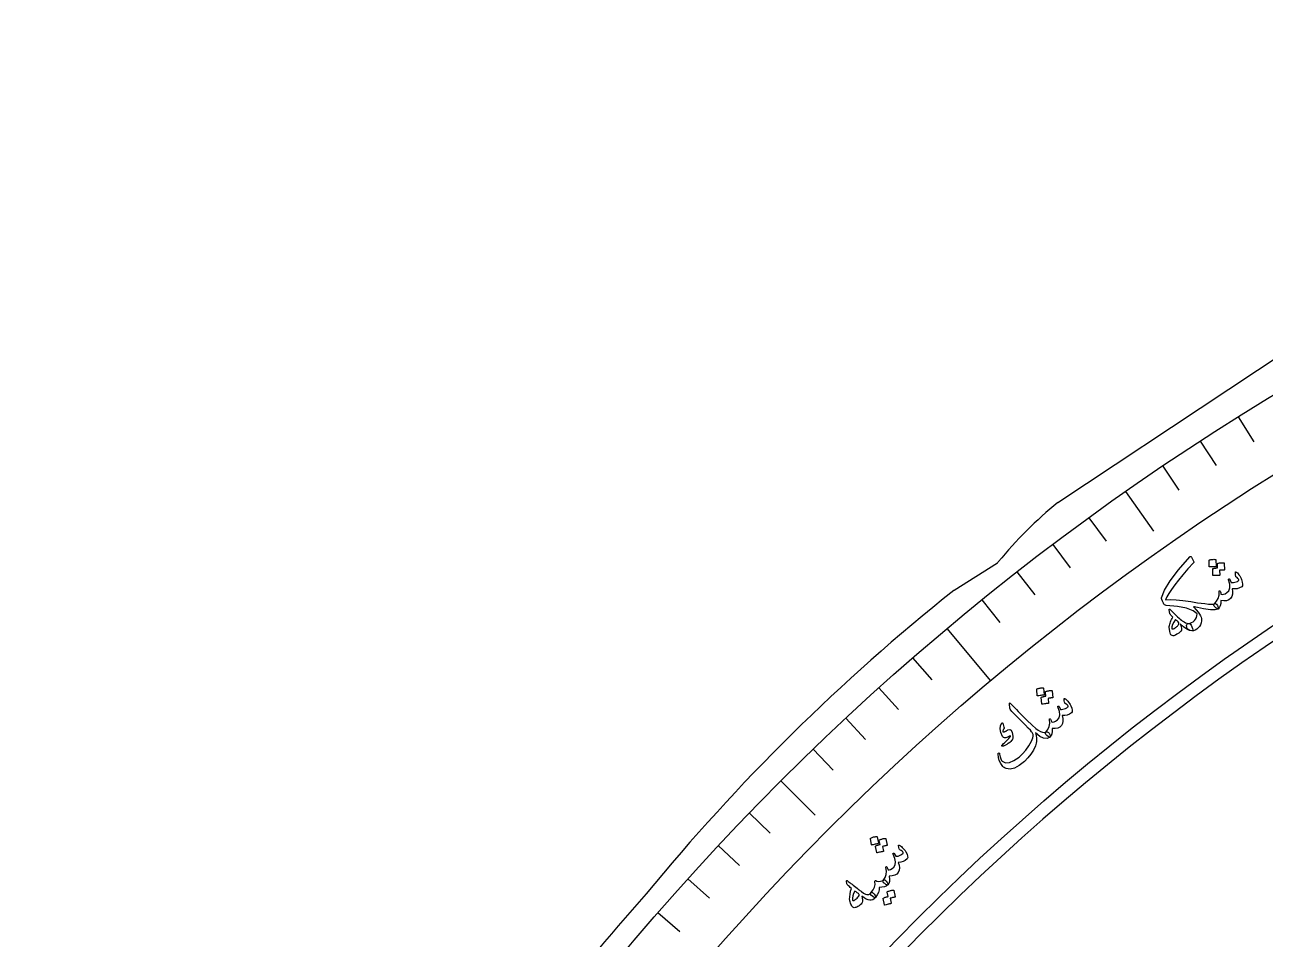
# Model space of a CAD drawing. Header units: millimetres. Extents: x -76 to 76, y -76 to 98.
# Drawn here: x -75.11 to -39.02, y 48.5 to 75.11 of the extents above; entities that cross this region are included whole.
import ezdxf

# ---------------------------------------------------------------- set-up
doc = ezdxf.new("R2010")
doc.units = ezdxf.units.MM
for name, color, linetype in [('CUT_INNER', 6, 'Continuous'), ('CUT_OUTER', 1, 'Continuous'), ('ENGRAVE', 7, 'Continuous'), ('ENGRAVE_FINE', 8, 'Continuous'), ('TEXT', 5, 'Continuous')]:
    doc.layers.add(name, color=color, linetype=linetype)

msp = doc.modelspace()

# ---------------------------------------------------------------- linework, layer by layer
at = {"layer": 'CUT_INNER'}
msp.add_arc((0.0001, -0.0002), 69.0824, 92.275255, 358.242372, dxfattribs=at)
at = {"layer": 'CUT_OUTER'}
for points in [[(-45.0515, 61.2167), (-35.1036, 67.8098)], [(-48.0824, 58.6525), (-48.0739, 58.6588), (-46.8126, 59.461), (-46.7992, 59.4705), (-46.787, 59.4815)]]:
    msp.add_lwpolyline(points, dxfattribs=at)
for centre, radius, start, end in [((-37.2859, 51.7142), 12.272, 129.2563, 140.7336), ((-11.18, 12.3163), 59.2354, 128.534036, 140.719321), ((-22.4868, 18.5562), 46.5909, 137.85452, 149.95848)]:
    msp.add_arc(centre, radius, start, end, dxfattribs=at)
at = {"layer": 'ENGRAVE'}
for points in [[(-43.0842, 61.5306), (-42.2744, 60.374)], [(-48.283, 57.5414), (-47.0124, 56.0272)], [(-53.1143, 53.1143), (-52.116, 52.116)]]:
    msp.add_lwpolyline(points, dxfattribs=at)
for radius in [75.1149, 73.1384, 69.4676]:
    msp.add_circle((0, 0), radius, dxfattribs=at)
at = {"layer": 'ENGRAVE_FINE'}
for points in [[(-39.8049, 63.7011), (-39.356, 62.9827)], [(-40.9105, 62.9967), (-40.4492, 62.2863)], [(-42.0037, 62.2731), (-41.53, 61.5708)], [(-44.1515, 60.7693), (-43.6535, 60.0839)], [(-45.2053, 59.9895), (-44.6955, 59.3129)], [(-46.2454, 59.1914), (-45.7238, 58.5239)], [(-47.2714, 58.3753), (-46.7383, 57.717)], [(-49.2798, 56.69), (-48.7241, 56.0507)], [(-50.2617, 55.8213), (-49.6949, 55.1918)], [(-51.2283, 54.9356), (-50.6505, 54.3161)], [(-52.1792, 54.0332), (-51.5908, 53.4238)], [(-54.0332, 52.1792), (-53.4238, 51.5908)], [(-54.9356, 51.2283), (-54.3161, 50.6505)], [(-55.8213, 50.2617), (-55.1918, 49.6949)], [(-56.69, 49.2798), (-56.0507, 48.7241)]]:
    msp.add_lwpolyline(points, dxfattribs=at)
at = {"layer": 'TEXT'}
for points in [[(-41.2086, 59.6376), (-41.2034, 59.6407), (-41.1984, 59.6427), (-41.1936, 59.6436), (-41.1891, 59.6434), (-41.1825, 59.6417), (-41.1764, 59.6374), (-41.1708, 59.6305), (-41.1658, 59.621), (-41.1024, 59.4877), (-41.1002, 59.481), (-41.1003, 59.4743), (-41.1028, 59.4677), (-41.1075, 59.4611), (-41.2701, 59.2797), (-41.4153, 59.1112), (-41.5432, 58.9556), (-41.654, 58.8132), (-41.7477, 58.6841), (-41.8243, 58.5683), (-41.884, 58.4661), (-41.9268, 58.3774), (-41.7868, 58.388), (-41.6166, 58.3832), (-41.4164, 58.3629), (-41.1862, 58.3268), (-41.0907, 58.3113), (-40.99, 58.2965), (-40.8842, 58.2823), (-40.7731, 58.2687), (-40.671, 58.2584), (-40.592, 58.2542), (-40.5359, 58.2561), (-40.5027, 58.2642), (-40.4678, 58.2711), (-40.4377, 58.2554), (-40.4123, 58.2171), (-40.3918, 58.1562), (-40.3883, 58.1383), (-40.3876, 58.1244), (-40.3896, 58.1143), (-40.3943, 58.1082), (-40.4741, 58.087), (-40.6153, 58.0918), (-40.8182, 58.122), (-41.0831, 58.1772), (-41.0957, 58.176), (-41.1028, 58.173), (-41.1046, 58.1684), (-41.1009, 58.1621), (-41.0324, 58.0893), (-40.9762, 58.024), (-40.9324, 57.9661), (-40.9009, 57.9156), (-40.8879, 57.8778), (-40.8796, 57.8408), (-40.8761, 57.8046), (-40.8773, 57.7693), (-40.8878, 57.7084), (-40.9065, 57.6535), (-40.9337, 57.6046), (-40.9693, 57.5617), (-41.0149, 57.5217), (-41.0613, 57.4948), (-41.1083, 57.481), (-41.156, 57.4803), (-41.2145, 57.4921), (-41.2585, 57.5127), (-41.2879, 57.5421), (-41.3026, 57.5804), (-41.307, 57.6289), (-41.3003, 57.6639), (-41.2827, 57.6853), (-41.254, 57.6932), (-41.2073, 57.6998), (-41.163, 57.716), (-41.121, 57.7418), (-41.0814, 57.7773), (-41.0474, 57.8196), (-41.0224, 57.8659), (-41.0062, 57.9161), (-40.999, 57.9704), (-41.1209, 58.0628), (-41.3113, 58.1353), (-41.5705, 58.1873), (-41.8988, 58.2181), (-41.9257, 58.2233), (-41.9491, 58.2359), (-41.9689, 58.2559), (-41.9852, 58.2834), (-42.0121, 58.3408), (-42.0304, 58.3862), (-42.0399, 58.4196), (-42.0409, 58.4411), (-41.9543, 58.6573), (-41.7881, 58.9284), (-41.5414, 59.2537), (-41.2127, 59.6322), (-41.2119, 59.6328), (-41.2113, 59.6335), (-41.2109, 59.6342), (-41.2106, 59.6349), (-41.2104, 59.6356), (-41.21, 59.6363), (-41.2094, 59.637), (-41.2086, 59.6376)], [(-40.6549, 59.5287), (-40.6542, 59.5323), (-40.652, 59.5358), (-40.6483, 59.5389), (-40.6432, 59.5418), (-40.6214, 59.5472), (-40.5997, 59.5516), (-40.5781, 59.555), (-40.5567, 59.5573), (-40.5351, 59.5586), (-40.5133, 59.5587), (-40.4913, 59.5577), (-40.469, 59.5557), (-40.4625, 59.5538), (-40.458, 59.551), (-40.4554, 59.5472), (-40.4548, 59.5424), (-40.4491, 59.3521), (-40.4506, 59.3476), (-40.4544, 59.3447), (-40.4606, 59.3433), (-40.4691, 59.3436), (-40.4765, 59.3437), (-40.4879, 59.3436), (-40.5033, 59.3433), (-40.5228, 59.3427), (-40.5465, 59.3419), (-40.5748, 59.3404), (-40.6076, 59.3385), (-40.6448, 59.336), (-40.6501, 59.3362), (-40.6537, 59.3376), (-40.6555, 59.3402), (-40.6555, 59.3441)], [(-40.4095, 59.4302), (-40.4087, 59.4339), (-40.4066, 59.4373), (-40.4029, 59.4404), (-40.3977, 59.4433), (-40.376, 59.4486), (-40.3544, 59.4529), (-40.3328, 59.4562), (-40.3114, 59.4585), (-40.2899, 59.4596), (-40.2682, 59.4597), (-40.2462, 59.4587), (-40.2239, 59.4565), (-40.2187, 59.4548), (-40.2149, 59.4518), (-40.2125, 59.4475), (-40.2115, 59.442), (-40.206, 59.2519), (-40.2071, 59.2485), (-40.2105, 59.2462), (-40.2162, 59.2449), (-40.2242, 59.2446), (-40.2295, 59.2445), (-40.2378, 59.2443), (-40.2491, 59.244), (-40.2633, 59.2436), (-40.2805, 59.2429), (-40.3004, 59.2419), (-40.3233, 59.2406), (-40.3489, 59.239), (-40.3437, 59.0994), (-40.3452, 59.0949), (-40.349, 59.092), (-40.3551, 59.0906), (-40.3636, 59.0909), (-40.371, 59.091), (-40.3823, 59.0909), (-40.3977, 59.0906), (-40.4172, 59.0901), (-40.4409, 59.0893), (-40.469, 59.0879), (-40.5017, 59.086), (-40.5389, 59.0835), (-40.5434, 59.0843), (-40.5464, 59.086), (-40.5479, 59.0889), (-40.5478, 59.0928), (-40.5477, 59.2771), (-40.5469, 59.2808), (-40.5448, 59.2842), (-40.5411, 59.2874), (-40.536, 59.2903), (-40.5206, 59.2941), (-40.5052, 59.2976), (-40.4896, 59.3006), (-40.4739, 59.3033), (-40.4581, 59.3053), (-40.4423, 59.3066), (-40.4265, 59.3071), (-40.4106, 59.3068)], [(-39.8884, 59.1837), (-39.8864, 59.1889), (-39.8813, 59.191), (-39.8732, 59.1901), (-39.862, 59.1862), (-39.8468, 59.177), (-39.8293, 59.1612), (-39.8094, 59.1386), (-39.7873, 59.1092), (-39.7634, 59.075), (-39.7426, 59.04), (-39.7248, 59.0043), (-39.7099, 58.9678), (-39.6875, 58.8926), (-39.679, 58.8334), (-39.6845, 58.7902), (-39.7039, 58.763), (-39.7677, 58.7252), (-39.8353, 58.7028), (-39.9068, 58.6958), (-39.9822, 58.7044), (-39.9709, 58.6177), (-39.9753, 58.541), (-39.9954, 58.4744), (-40.0311, 58.4178), (-40.081, 58.3765), (-40.1441, 58.3531), (-40.2204, 58.3473), (-40.3099, 58.3593), (-40.3151, 58.2715), (-40.3305, 58.2006), (-40.3563, 58.1465), (-40.3925, 58.1094), (-40.4042, 58.1083), (-40.4222, 58.117), (-40.4463, 58.1356), (-40.4766, 58.164), (-40.5021, 58.1952), (-40.5147, 58.2224), (-40.5143, 58.2459), (-40.501, 58.2654), (-40.4338, 58.3389), (-40.3882, 58.4226), (-40.3644, 58.5165), (-40.3622, 58.6208), (-40.3621, 58.6264), (-40.361, 58.6312), (-40.359, 58.635), (-40.356, 58.6378), (-40.3516, 58.6402), (-40.347, 58.6415), (-40.3422, 58.6415), (-40.3373, 58.6405), (-40.3292, 58.6322), (-40.3221, 58.6137), (-40.316, 58.585), (-40.3107, 58.546), (-40.2762, 58.5369), (-40.235, 58.541), (-40.1873, 58.5583), (-40.1329, 58.5887), (-40.0782, 58.6457), (-40.0523, 58.7276), (-40.0549, 58.8342), (-40.086, 58.9658), (-40.0877, 58.9725), (-40.0879, 58.9779), (-40.0866, 58.9821), (-40.0838, 58.9851), (-40.0786, 58.988), (-40.0735, 58.9896), (-40.0684, 58.9899), (-40.0633, 58.9888), (-40.0582, 58.986), (-40.0539, 58.9825), (-40.0505, 58.9784), (-40.048, 58.9738), (-40.0156, 58.8885), (-39.9829, 58.8843), (-39.9475, 58.885), (-39.9094, 58.8907), (-39.8687, 58.9014), (-39.8316, 58.9155), (-39.8061, 58.9303), (-39.7923, 58.9459), (-39.7901, 58.9622), (-39.7976, 58.9797), (-39.8142, 59.0007), (-39.8397, 59.0252), (-39.8744, 59.0531), (-39.8792, 59.0643), (-39.8832, 59.0898), (-39.8863, 59.1296), (-39.8884, 59.1837)], [(-41.2511, 57.6927), (-41.2236, 57.6865), (-41.1984, 57.6687), (-41.1755, 57.6391), (-41.1549, 57.5979), (-41.1376, 57.5475), (-41.1317, 57.5113), (-41.1372, 57.4893), (-41.1542, 57.4815), (-41.2256, 57.4922), (-41.3064, 57.529), (-41.3967, 57.5917), (-41.4963, 57.6805), (-41.4703, 57.6049), (-41.4575, 57.5445), (-41.4579, 57.4993), (-41.4714, 57.4694), (-41.4822, 57.4582), (-41.4944, 57.4469), (-41.5081, 57.4356), (-41.5231, 57.4242), (-41.5393, 57.4127), (-41.5564, 57.4008), (-41.5744, 57.3886), (-41.5933, 57.376), (-41.6279, 57.3556), (-41.6565, 57.3413), (-41.679, 57.3329), (-41.6955, 57.3305), (-41.7254, 57.3373), (-41.7489, 57.3485), (-41.7658, 57.3641), (-41.7761, 57.3841), (-41.7957, 57.4616), (-41.8086, 57.5237), (-41.8148, 57.5704), (-41.8144, 57.6017), (-41.8081, 57.6357), (-41.8, 57.6696), (-41.79, 57.7035), (-41.7783, 57.7374), (-41.7646, 57.7716), (-41.7488, 57.8063), (-41.7309, 57.8415), (-41.7109, 57.8772), (-41.7677, 57.9378), (-41.7793, 57.9504), (-41.7882, 57.9627), (-41.7943, 57.9748), (-41.7976, 57.9866), (-41.8169, 58.0897), (-41.8163, 58.1047), (-41.8088, 58.1093), (-41.7944, 58.1035), (-41.7733, 58.0873), (-41.7159, 58.0287), (-41.6628, 57.9753), (-41.6141, 57.927), (-41.5697, 57.8839), (-41.5296, 57.8461), (-41.4936, 57.8141), (-41.4617, 57.7877), (-41.4338, 57.767), (-41.3837, 57.7355), (-41.3365, 57.7126), (-41.2923, 57.6984), (-41.2511, 57.6927)], [(-41.6291, 57.8035), (-41.6809, 57.7287), (-41.7156, 57.6589), (-41.7335, 57.5942), (-41.7343, 57.5346), (-41.7152, 57.5354), (-41.6937, 57.5405), (-41.6699, 57.55), (-41.6436, 57.5638), (-41.6294, 57.5732), (-41.6156, 57.5831), (-41.602, 57.5937), (-41.5887, 57.6048), (-41.5758, 57.6168), (-41.5635, 57.6298), (-41.5518, 57.6439), (-41.5406, 57.659), (-41.5318, 57.6819), (-41.5366, 57.7075), (-41.5548, 57.7356), (-41.5867, 57.7663), (-41.6029, 57.7794), (-41.6154, 57.7899), (-41.6241, 57.7979), (-41.6291, 57.8035)], [(-45.6694, 55.7744), (-45.669, 55.7781), (-45.6672, 55.7817), (-45.6638, 55.7852), (-45.6589, 55.7885), (-45.6376, 55.7958), (-45.6164, 55.8021), (-45.5952, 55.8073), (-45.5741, 55.8115), (-45.5527, 55.8146), (-45.531, 55.8166), (-45.509, 55.8176), (-45.4866, 55.8175), (-45.48, 55.8162), (-45.4752, 55.8137), (-45.4723, 55.8102), (-45.4712, 55.8054), (-45.4491, 55.6164), (-45.4502, 55.6117), (-45.4537, 55.6085), (-45.4598, 55.6066), (-45.4683, 55.6061), (-45.4756, 55.6056), (-45.4869, 55.6045), (-45.5023, 55.6029), (-45.5217, 55.6007), (-45.5453, 55.5977), (-45.5733, 55.5939), (-45.6058, 55.5891), (-45.6427, 55.5834), (-45.648, 55.5831), (-45.6516, 55.5842), (-45.6536, 55.5867), (-45.654, 55.5905)], [(-45.4164, 55.6976), (-45.416, 55.7013), (-45.4141, 55.7049), (-45.4107, 55.7084), (-45.4058, 55.7117), (-45.3846, 55.7189), (-45.3635, 55.7251), (-45.3423, 55.7302), (-45.3212, 55.7343), (-45.2998, 55.7373), (-45.2782, 55.7393), (-45.2562, 55.7402), (-45.2338, 55.74), (-45.2285, 55.7387), (-45.2244, 55.736), (-45.2217, 55.732), (-45.2202, 55.7266), (-45.1982, 55.5376), (-45.199, 55.5342), (-45.2022, 55.5316), (-45.2078, 55.5298), (-45.2157, 55.5288), (-45.221, 55.5283), (-45.2292, 55.5273), (-45.2404, 55.5261), (-45.2546, 55.5244), (-45.2716, 55.5223), (-45.2914, 55.5195), (-45.314, 55.5163), (-45.3394, 55.5124), (-45.3222, 55.3738), (-45.3232, 55.3692), (-45.3267, 55.3659), (-45.3328, 55.3641), (-45.3413, 55.3636), (-45.3486, 55.3631), (-45.3599, 55.362), (-45.3752, 55.3604), (-45.3945, 55.3582), (-45.418, 55.3552), (-45.446, 55.3514), (-45.4784, 55.3467), (-45.5152, 55.341), (-45.5198, 55.3414), (-45.5229, 55.3429), (-45.5246, 55.3456), (-45.5249, 55.3495), (-45.5408, 55.5332), (-45.5404, 55.5369), (-45.5385, 55.5405), (-45.5351, 55.5439), (-45.5303, 55.5472), (-45.5153, 55.5524), (-45.5002, 55.5572), (-45.4849, 55.5616), (-45.4695, 55.5656), (-45.454, 55.569), (-45.4384, 55.5716), (-45.4226, 55.5735), (-45.4068, 55.5746)], [(-46.46, 55.3522), (-46.4608, 55.3696), (-46.4568, 55.3776), (-46.4481, 55.3761), (-46.4346, 55.3652), (-46.4234, 55.3542), (-46.4053, 55.3357), (-46.38, 55.3099), (-46.3478, 55.2768), (-46.3084, 55.2363), (-46.2618, 55.1887), (-46.2079, 55.1339), (-46.1468, 55.0719), (-45.9544, 54.8789), (-45.8041, 54.733), (-45.6958, 54.6342), (-45.6293, 54.5826), (-45.5619, 54.5476), (-45.5021, 54.5272), (-45.4497, 54.5216), (-45.4048, 54.5306), (-45.3849, 54.5363), (-45.3654, 54.536), (-45.3465, 54.5297), (-45.3282, 54.5175), (-45.3116, 54.5014), (-45.2979, 54.4836), (-45.2873, 54.464), (-45.2796, 54.4426), (-45.2751, 54.4223), (-45.2742, 54.4058), (-45.2769, 54.3933), (-45.2832, 54.3846), (-45.369, 54.3432), (-45.4682, 54.3505), (-45.5811, 54.4066), (-45.7076, 54.5116), (-45.6956, 54.4673), (-45.6867, 54.4195), (-45.681, 54.368), (-45.6783, 54.3128), (-45.6797, 54.2613), (-45.6852, 54.2131), (-45.6949, 54.1684), (-45.7088, 54.1269), (-45.768, 54.0036), (-45.8411, 53.8875), (-45.9281, 53.7786), (-46.0291, 53.677), (-46.181, 53.5546), (-46.3203, 53.4789), (-46.4472, 53.4499), (-46.5619, 53.4677), (-46.5908, 53.4813), (-46.6167, 53.497), (-46.6394, 53.5146), (-46.659, 53.5343), (-46.7167, 53.6167), (-46.7584, 53.7039), (-46.7843, 53.7958), (-46.7942, 53.8925), (-46.7936, 53.9003), (-46.7916, 53.9073), (-46.7882, 53.9134), (-46.7833, 53.9187), (-46.7783, 53.9218), (-46.7729, 53.9229), (-46.767, 53.9218), (-46.7608, 53.9187), (-46.7563, 53.9137), (-46.7527, 53.9068), (-46.7499, 53.8982), (-46.748, 53.8878), (-46.7342, 53.8124), (-46.7168, 53.7527), (-46.6959, 53.7086), (-46.6714, 53.6803), (-46.5749, 53.6375), (-46.4615, 53.6443), (-46.3313, 53.7004), (-46.1838, 53.8057), (-46.0822, 53.9009), (-45.9878, 54.0087), (-45.9005, 54.1291), (-45.8202, 54.2622), (-45.7982, 54.3117), (-45.7838, 54.3613), (-45.7771, 54.411), (-45.7779, 54.4608), (-45.7814, 54.4766), (-45.7899, 54.4955), (-45.8034, 54.5175), (-45.8218, 54.5425), (-45.8554, 54.5825), (-45.9147, 54.6465), (-45.9996, 54.7344), (-46.1103, 54.8462), (-46.1684, 54.9045), (-46.2186, 54.9548), (-46.2609, 54.9971), (-46.2952, 55.0314), (-46.3218, 55.0579), (-46.3408, 55.0769), (-46.3522, 55.0882), (-46.356, 55.092), (-46.3945, 55.1317), (-46.4226, 55.167), (-46.4404, 55.198), (-46.4478, 55.2245)], [(-44.8759, 55.4973), (-44.8743, 55.5026), (-44.8694, 55.5052), (-44.8613, 55.505), (-44.8498, 55.502), (-44.8339, 55.4943), (-44.815, 55.48), (-44.7933, 55.4592), (-44.7687, 55.4319), (-44.742, 55.3999), (-44.7182, 55.3668), (-44.6973, 55.3328), (-44.6793, 55.2978), (-44.6505, 55.2247), (-44.6369, 55.1665), (-44.6386, 55.123), (-44.6556, 55.0942), (-44.7158, 55.051), (-44.7812, 55.0228), (-44.8519, 55.0097), (-44.9277, 55.0116), (-44.909, 54.9263), (-44.9067, 54.8495), (-44.9209, 54.7814), (-44.9516, 54.7219), (-44.9977, 54.6765), (-45.0585, 54.6476), (-45.134, 54.6352), (-45.2242, 54.6394), (-45.2218, 54.5515), (-45.231, 54.4795), (-45.252, 54.4234), (-45.2848, 54.3833), (-45.2964, 54.3812), (-45.315, 54.3883), (-45.3407, 54.4048), (-45.3734, 54.4304), (-45.4015, 54.4592), (-45.4164, 54.4853), (-45.418, 54.5087), (-45.4064, 54.5293), (-45.3458, 54.6083), (-45.3077, 54.6957), (-45.2921, 54.7913), (-45.299, 54.8953), (-45.2994, 54.901), (-45.2988, 54.9058), (-45.2971, 54.9098), (-45.2943, 54.9129), (-45.2901, 54.9157), (-45.2857, 54.9173), (-45.2809, 54.9178), (-45.2759, 54.9171), (-45.2672, 54.9096), (-45.2585, 54.8918), (-45.2498, 54.8637), (-45.2412, 54.8253), (-45.206, 54.8193), (-45.1654, 54.827), (-45.1193, 54.8483), (-45.0678, 54.8833), (-45.0183, 54.9449), (-44.9995, 55.0287), (-45.0114, 55.1347), (-45.0538, 55.263), (-45.0561, 55.2696), (-45.0567, 55.275), (-45.0558, 55.2793), (-45.0533, 55.2825), (-45.0484, 55.2859), (-45.0434, 55.2879), (-45.0383, 55.2886), (-45.0332, 55.288), (-45.0279, 55.2856), (-45.0233, 55.2825), (-45.0195, 55.2787), (-45.0166, 55.2743), (-44.977, 55.1922), (-44.944, 55.1908), (-44.9088, 55.1946), (-44.8714, 55.2036), (-44.8318, 55.2178), (-44.796, 55.2351), (-44.7719, 55.252), (-44.7595, 55.2687), (-44.7587, 55.2852), (-44.7677, 55.302), (-44.786, 55.3214), (-44.8136, 55.3436), (-44.8506, 55.3684), (-44.8564, 55.3791), (-44.8625, 55.4042), (-44.8691, 55.4436), (-44.8759, 55.4973)], [(-46.6853, 54.7966), (-46.6819, 54.7988), (-46.6782, 54.7999), (-46.6743, 54.7997), (-46.6701, 54.7985), (-46.6673, 54.7965), (-46.6648, 54.794), (-46.6625, 54.7909), (-46.6605, 54.7872), (-46.622, 54.673), (-46.6188, 54.6608), (-46.6175, 54.6505), (-46.6181, 54.642), (-46.6206, 54.6353), (-46.6361, 54.6122), (-46.647, 54.5899), (-46.6533, 54.5683), (-46.655, 54.5476), (-46.6523, 54.5399), (-46.6439, 54.5363), (-46.63, 54.5367), (-46.6104, 54.5413), (-46.5987, 54.5459), (-46.5868, 54.551), (-46.5749, 54.5565), (-46.5628, 54.5625), (-46.5504, 54.5691), (-46.5377, 54.5763), (-46.5247, 54.5841), (-46.5114, 54.5925), (-46.4558, 54.6105), (-46.413, 54.5868), (-46.3829, 54.5215), (-46.3653, 54.4145), (-46.365, 54.3786), (-46.3682, 54.3476), (-46.3749, 54.3216), (-46.3851, 54.3005), (-46.3999, 54.2815), (-46.4233, 54.2588), (-46.4555, 54.2325), (-46.4964, 54.2024), (-46.5177, 54.1875), (-46.5384, 54.1741), (-46.5586, 54.1621), (-46.5784, 54.1515), (-46.5974, 54.1421), (-46.6154, 54.1336), (-46.6324, 54.1259), (-46.6484, 54.1191), (-46.6598, 54.1167), (-46.6696, 54.1169), (-46.6776, 54.1195), (-46.684, 54.1247), (-46.6884, 54.1318), (-46.6893, 54.1389), (-46.6866, 54.146), (-46.6803, 54.1529), (-46.6592, 54.1737), (-46.6349, 54.1969), (-46.6074, 54.2225), (-46.5767, 54.2504), (-46.5194, 54.3025), (-46.4764, 54.3454), (-46.4479, 54.3789), (-46.4338, 54.4033), (-46.4328, 54.4074), (-46.4336, 54.4112), (-46.436, 54.4144), (-46.4402, 54.4173), (-46.4436, 54.4184), (-46.448, 54.4183), (-46.4535, 54.4169), (-46.46, 54.4143), (-46.5164, 54.3855), (-46.5408, 54.3744), (-46.5637, 54.3673), (-46.5851, 54.3642), (-46.6052, 54.3651), (-46.625, 54.3693), (-46.6414, 54.3772), (-46.6543, 54.3887), (-46.6637, 54.404), (-46.7118, 54.5198), (-46.7315, 54.6239), (-46.7226, 54.7162), (-46.6853, 54.7966)], [(-50.5088, 51.4329), (-50.5087, 51.4367), (-50.5072, 51.4404), (-50.5041, 51.4442), (-50.4995, 51.4479), (-50.4791, 51.4571), (-50.4585, 51.4653), (-50.4379, 51.4724), (-50.4171, 51.4784), (-50.3962, 51.4835), (-50.3747, 51.4874), (-50.3529, 51.4904), (-50.3305, 51.4923), (-50.3239, 51.4916), (-50.3189, 51.4896), (-50.3157, 51.4863), (-50.3142, 51.4817), (-50.2751, 51.2954), (-50.2758, 51.2907), (-50.279, 51.2871), (-50.2848, 51.2847), (-50.2933, 51.2835), (-50.3005, 51.2823), (-50.3117, 51.2802), (-50.3269, 51.2771), (-50.346, 51.2732), (-50.3692, 51.2681), (-50.3968, 51.2618), (-50.4287, 51.2541), (-50.4649, 51.2451), (-50.4702, 51.2443), (-50.4739, 51.2451), (-50.4761, 51.2474), (-50.4768, 51.2511)], [(-50.2498, 51.3792), (-50.2498, 51.383), (-50.2482, 51.3867), (-50.2451, 51.3904), (-50.2406, 51.3942), (-50.2201, 51.4033), (-50.1996, 51.4113), (-50.179, 51.4184), (-50.1583, 51.4243), (-50.1374, 51.4293), (-50.116, 51.4332), (-50.0941, 51.4361), (-50.0718, 51.4379), (-50.0664, 51.4371), (-50.0621, 51.4348), (-50.059, 51.431), (-50.057, 51.4257), (-50.0181, 51.2396), (-50.0186, 51.2361), (-50.0216, 51.2332), (-50.027, 51.2309), (-50.0348, 51.2292), (-50.04, 51.2282), (-50.0481, 51.2265), (-50.0591, 51.2242), (-50.0731, 51.2213), (-50.0898, 51.2176), (-50.1093, 51.2131), (-50.1316, 51.2078), (-50.1565, 51.2017), (-50.1268, 51.0652), (-50.1274, 51.0605), (-50.1307, 51.057), (-50.1365, 51.0546), (-50.1449, 51.0533), (-50.1522, 51.0521), (-50.1633, 51.0501), (-50.1784, 51.0471), (-50.1975, 51.0431), (-50.2206, 51.0381), (-50.2481, 51.0318), (-50.28, 51.0241), (-50.3161, 51.0152), (-50.3207, 51.0151), (-50.324, 51.0164), (-50.3259, 51.0189), (-50.3265, 51.0227), (-50.3589, 51.2042), (-50.3588, 51.208), (-50.3573, 51.2117), (-50.3542, 51.2155), (-50.3497, 51.2192), (-50.3353, 51.2257), (-50.3207, 51.2318), (-50.3059, 51.2376), (-50.2909, 51.2429), (-50.2757, 51.2477), (-50.2604, 51.2518), (-50.2449, 51.2551), (-50.2292, 51.2576)], [(-49.6935, 51.2284), (-49.6924, 51.2339), (-49.6878, 51.2369), (-49.6796, 51.2374), (-49.668, 51.2355), (-49.6514, 51.2292), (-49.6313, 51.2167), (-49.6078, 51.1979), (-49.5808, 51.1729), (-49.5513, 51.1435), (-49.5247, 51.1127), (-49.5008, 51.0807), (-49.4798, 51.0474), (-49.4444, 50.9773), (-49.4256, 50.9205), (-49.4234, 50.877), (-49.4378, 50.8469), (-49.4939, 50.7983), (-49.5565, 50.7644), (-49.6256, 50.745), (-49.7014, 50.7401), (-49.675, 50.6567), (-49.6658, 50.5805), (-49.6738, 50.5114), (-49.699, 50.4494), (-49.7408, 50.4), (-49.7988, 50.3657), (-49.8729, 50.3466), (-49.9631, 50.3426), (-49.9527, 50.2553), (-49.9555, 50.1828), (-49.9713, 50.125), (-50.0004, 50.0821), (-50.0118, 50.0789), (-50.0309, 50.0844), (-50.058, 50.0984), (-50.0928, 50.1211), (-50.1234, 50.1472), (-50.1406, 50.1718), (-50.1443, 50.195), (-50.1347, 50.2166), (-50.0814, 50.3007), (-50.0514, 50.3911), (-50.0444, 50.4878), (-50.0607, 50.5908), (-50.0616, 50.5964), (-50.0614, 50.6013), (-50.06, 50.6054), (-50.0576, 50.6087), (-50.0537, 50.6119), (-50.0493, 50.6139), (-50.0447, 50.6148), (-50.0396, 50.6146), (-50.0302, 50.6079), (-50.02, 50.591), (-50.0088, 50.5637), (-49.9968, 50.5263), (-49.9612, 50.5234), (-49.9214, 50.5347), (-49.8775, 50.5601), (-49.8293, 50.5996), (-49.7856, 50.6654), (-49.7744, 50.7506), (-49.7957, 50.8551), (-49.8496, 50.9791), (-49.8524, 50.9854), (-49.8536, 50.9907), (-49.8531, 50.9951), (-49.8509, 50.9985), (-49.8462, 51.0023), (-49.8414, 51.0048), (-49.8365, 51.006), (-49.8313, 51.0058), (-49.8258, 51.0039), (-49.8209, 51.0012), (-49.8169, 50.9978), (-49.8136, 50.9937), (-49.7667, 50.9155), (-49.7337, 50.917), (-49.699, 50.924), (-49.6626, 50.9363), (-49.6244, 50.954), (-49.5903, 50.9744), (-49.5679, 50.9935), (-49.557, 51.0113), (-49.5577, 51.0277), (-49.5682, 51.0436), (-49.5882, 51.0614), (-49.6177, 51.0809), (-49.6566, 51.1023), (-49.6634, 51.1125), (-49.6718, 51.1369), (-49.6819, 51.1755), (-49.6935, 51.2284)], [(-51.2049, 50.1834), (-51.2055, 50.2016), (-51.1998, 50.2097), (-51.1876, 50.2079), (-51.169, 50.1959), (-51.1586, 50.1878), (-51.1441, 50.1768), (-51.1255, 50.1628), (-51.1027, 50.1458), (-51.0757, 50.1257), (-51.0444, 50.102), (-51.0088, 50.0748), (-50.9688, 50.0441), (-50.9295, 50.014), (-50.8944, 49.987), (-50.8634, 49.9631), (-50.8365, 49.9423), (-50.8138, 49.9248), (-50.7955, 49.9106), (-50.7815, 49.8997), (-50.7718, 49.8921), (-50.7094, 49.8459), (-50.6558, 49.8151), (-50.6112, 49.7997), (-50.5755, 49.7996), (-50.5561, 49.8052), (-50.5365, 49.8159), (-50.5168, 49.8316), (-50.4969, 49.8523), (-50.483, 49.8624), (-50.468, 49.8658), (-50.4517, 49.8625), (-50.4343, 49.8525), (-50.4164, 49.8374), (-50.4002, 49.8203), (-50.3856, 49.801), (-50.3727, 49.7798), (-50.3635, 49.7598), (-50.3586, 49.743), (-50.358, 49.7293), (-50.3617, 49.7188), (-50.4007, 49.68), (-50.4411, 49.6533), (-50.4829, 49.6386), (-50.5262, 49.636), (-50.5755, 49.6466), (-50.6312, 49.6699), (-50.6932, 49.706), (-50.7615, 49.7549), (-50.7463, 49.6982), (-50.7391, 49.6488), (-50.74, 49.6066), (-50.7489, 49.5715), (-50.762, 49.5489), (-50.7811, 49.5257), (-50.8061, 49.5022), (-50.837, 49.4781), (-50.8722, 49.4552), (-50.9039, 49.4382), (-50.9321, 49.4269), (-50.9569, 49.4214), (-50.9813, 49.4211), (-51.0021, 49.4256), (-51.0195, 49.4348), (-51.0335, 49.4486), (-51.0477, 49.4692), (-51.0614, 49.4941), (-51.0747, 49.5233), (-51.0874, 49.5568), (-51.0991, 49.5916), (-51.1074, 49.6203), (-51.1125, 49.643), (-51.1143, 49.6595), (-51.1109, 49.738), (-51.1013, 49.8181), (-51.0858, 49.8998), (-51.0641, 49.9831), (-51.095, 50.0095), (-51.1214, 50.0325), (-51.1432, 50.0523), (-51.1606, 50.0687), (-51.1741, 50.0836), (-51.1844, 50.0987), (-51.1916, 50.114), (-51.1955, 50.1296)], [(-50.1347, 50.2166), (-50.119, 50.2245), (-50.1064, 50.2292), (-50.0967, 50.2304), (-50.09, 50.2284), (-50.0821, 50.2228), (-50.0736, 50.2149), (-50.0642, 50.2048), (-50.0542, 50.1925), (-50.024, 50.1508), (-50.0049, 50.1186), (-49.9971, 50.0956), (-50.0004, 50.0821), (-50.0462, 50.0477), (-50.1034, 50.0246), (-50.1719, 50.0129), (-50.2519, 50.0124), (-50.2535, 49.9377), (-50.2724, 49.8638), (-50.3084, 49.7909), (-50.3617, 49.7188), (-50.3698, 49.7133), (-50.3795, 49.712), (-50.3907, 49.7147), (-50.4034, 49.7216), (-50.4784, 49.7719), (-50.4867, 49.7775), (-50.4938, 49.7856), (-50.4995, 49.7961), (-50.504, 49.809), (-50.5059, 49.8206), (-50.5053, 49.8317), (-50.5023, 49.8423), (-50.4969, 49.8523), (-50.4334, 49.939), (-50.3921, 50.0212), (-50.3731, 50.0988), (-50.3763, 50.1719), (-50.3774, 50.1812), (-50.3763, 50.1898), (-50.373, 50.1976), (-50.3674, 50.2047), (-50.3607, 50.2098), (-50.354, 50.2115), (-50.3472, 50.2098), (-50.3405, 50.2048), (-50.3347, 50.1994), (-50.3293, 50.1951), (-50.3243, 50.1919), (-50.3196, 50.1899), (-50.2644, 50.1848), (-50.2152, 50.1876), (-50.1719, 50.1982), (-50.1347, 50.2166)], [(-50.9617, 49.9036), (-50.9965, 49.8304), (-51.0188, 49.7613), (-51.0286, 49.6963), (-51.0258, 49.6353), (-51.0234, 49.6291), (-51.0194, 49.6254), (-51.0136, 49.624), (-51.0063, 49.6252), (-50.9841, 49.6344), (-50.9623, 49.6465), (-50.9408, 49.6614), (-50.9196, 49.6793), (-50.8988, 49.7), (-50.8782, 49.7236), (-50.8579, 49.7501), (-50.8379, 49.7795), (-50.8354, 49.7846), (-50.8336, 49.7907), (-50.8325, 49.798), (-50.8322, 49.8064), (-50.8455, 49.8176), (-50.8595, 49.8291), (-50.8745, 49.8409), (-50.8902, 49.8529), (-50.9068, 49.8652), (-50.9243, 49.8777), (-50.9425, 49.8905), (-50.9617, 49.9036)], [(-50.0175, 49.8738), (-50.0175, 49.8775), (-50.0161, 49.8812), (-50.0131, 49.8849), (-50.0087, 49.8886), (-49.9886, 49.8977), (-49.9684, 49.9058), (-49.9481, 49.9128), (-49.9277, 49.9189), (-49.9071, 49.9238), (-49.886, 49.9278), (-49.8644, 49.9307), (-49.8423, 49.9326), (-49.8369, 49.9318), (-49.8326, 49.9296), (-49.8294, 49.9258), (-49.8274, 49.9206), (-49.7849, 49.7362), (-49.7854, 49.7328), (-49.7882, 49.7299), (-49.7935, 49.7276), (-49.8012, 49.7259), (-49.8072, 49.7254), (-49.8162, 49.7239), (-49.8283, 49.7214), (-49.8434, 49.7179), (-49.8618, 49.7134), (-49.8837, 49.7078), (-49.9089, 49.7013), (-49.9376, 49.6937), (-49.9052, 49.5496), (-49.905, 49.5443), (-49.9077, 49.5403), (-49.9131, 49.5376), (-49.9214, 49.5363), (-49.9285, 49.5351), (-49.9395, 49.533), (-49.9544, 49.5299), (-49.9732, 49.5259), (-49.9961, 49.5209), (-50.0232, 49.5145), (-50.0546, 49.5068), (-50.0903, 49.4978), (-50.0948, 49.4977), (-50.0981, 49.4989), (-50.1, 49.5014), (-50.1007, 49.5052), (-50.1382, 49.6865), (-50.1382, 49.6902), (-50.1368, 49.6939), (-50.1338, 49.6976), (-50.1294, 49.7013), (-50.113, 49.7098), (-50.0963, 49.7171), (-50.0792, 49.7235), (-50.062, 49.7288), (-50.0445, 49.7332), (-50.0269, 49.7368), (-50.0092, 49.7395), (-49.9914, 49.7414)]]:
    msp.add_lwpolyline(points, close=True, dxfattribs=at)

doc.saveas('drawing.dxf')
